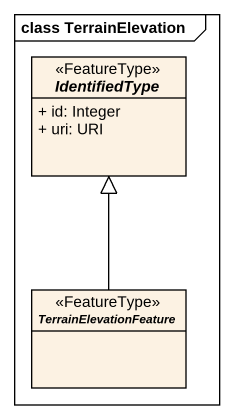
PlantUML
@startuml
mainframe class TerrainElevation
hide circle
hide empty members
skinparam classAttributeIconSize 0
abstract class IdentifiedType <<FeatureType>> {
  + id: Integer
  + uri: URI
}
abstract class TerrainElevationFeature <<FeatureType>>
TerrainElevationFeature -up-|> IdentifiedType
@enduml
